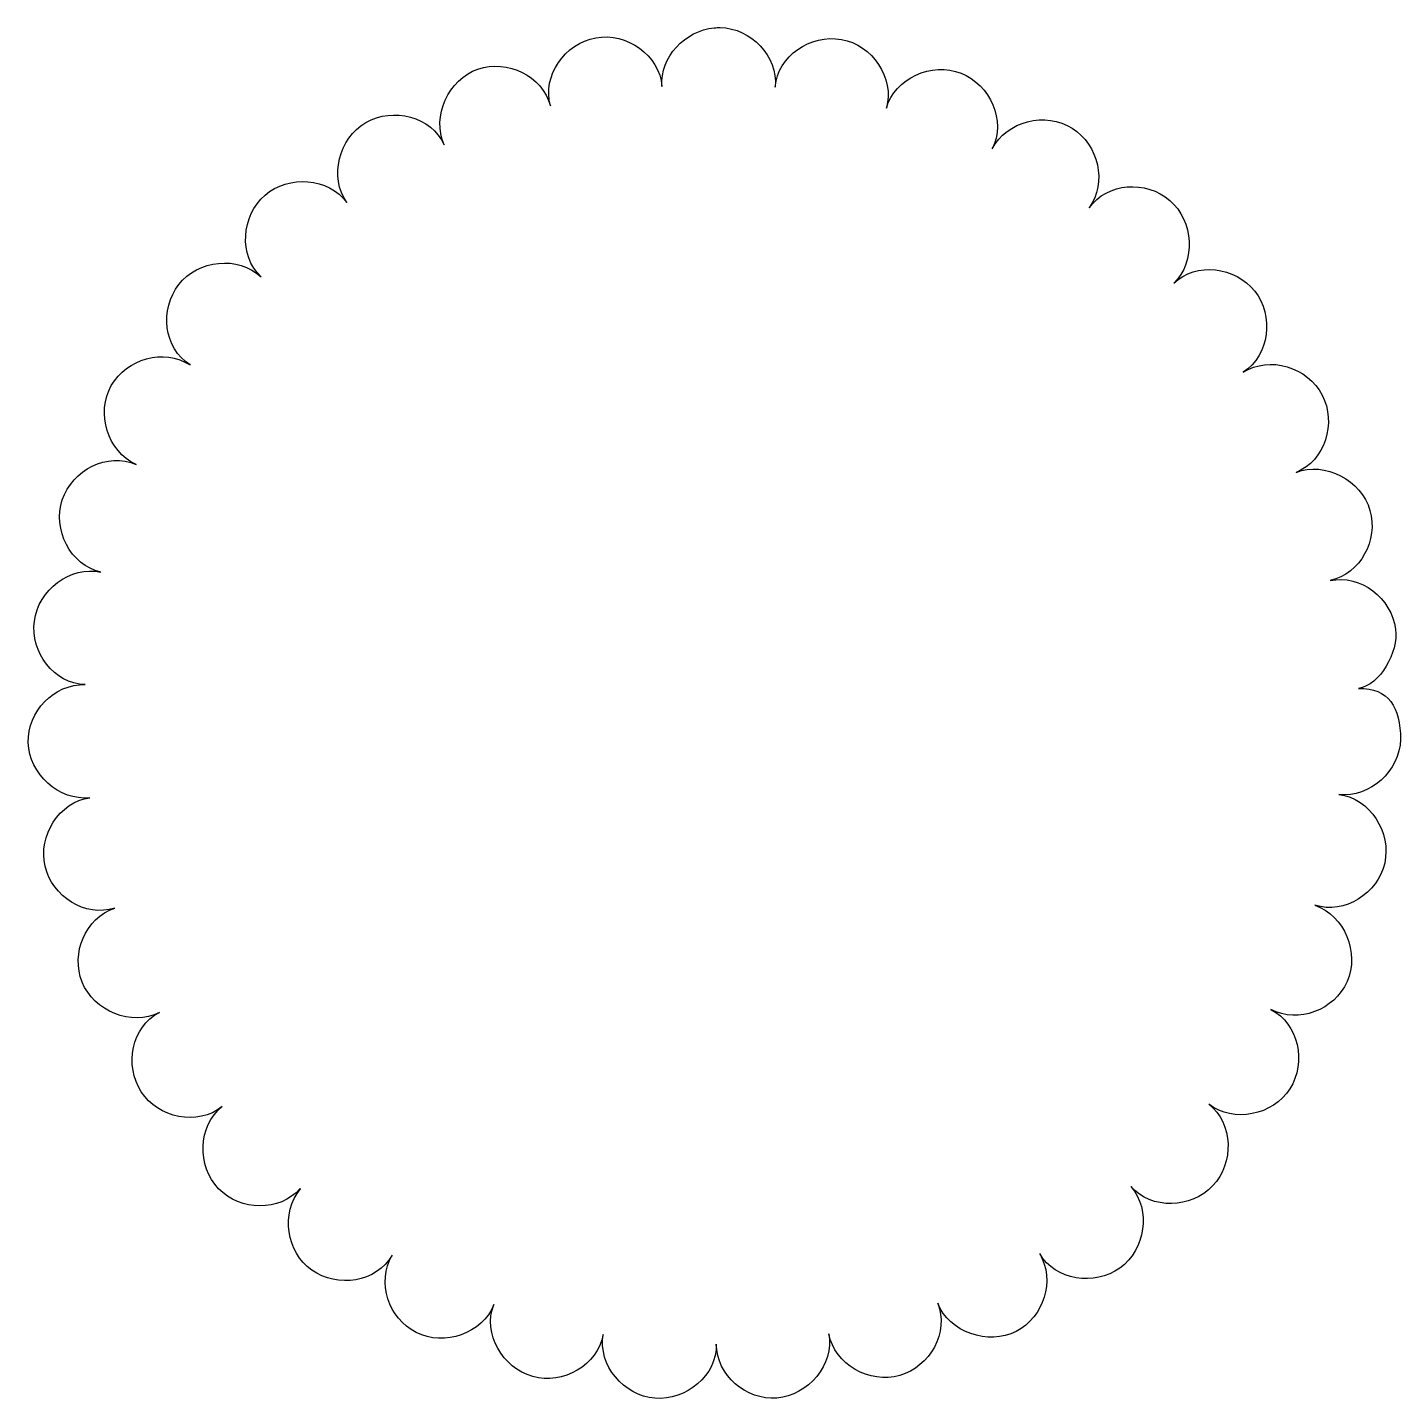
# Model space of a CAD drawing. Header units: centimetres. Extents: x -9 to 9, y -9 to 9.
import ezdxf

# ---------------------------------------------------------------- set-up
doc = ezdxf.new("R2010")
doc.units = ezdxf.units.CM
doc.header["$MEASUREMENT"] = 0
doc.layers.add('Camada 1', color=7, linetype='Continuous')

msp = doc.modelspace()

# ---------------------------------------------------------------- linework, layer by layer
at = {"layer": 'Camada 1'}
msp.add_open_spline([(-0.0014, 8.99864), (-0.38206, 8.96409), (-0.71876, 8.61399), (-0.68887, 8.22965), (-0.68887, 8.22965), (-0.7207, 8.63965), (-1.15385, 8.94159), (-1.55863, 8.86835), (-1.55863, 8.86835), (-1.96315, 8.79525), (-2.26583, 8.36913), (-2.15254, 7.97379), (-2.15254, 7.97379), (-2.26594, 8.36924), (-2.71716, 8.58918), (-3.10636, 8.45623), (-3.10636, 8.45623), (-3.49535, 8.32325), (-3.71898, 7.8352), (-3.54835, 7.46095), (-3.54835, 7.46095), (-3.71898, 7.8352), (-4.22362, 7.96091), (-4.57933, 7.75466), (-4.57933, 7.75466), (-4.93366, 7.54905), (-5.06466, 7.03862), (-4.82849, 6.70429), (-4.82849, 6.70429), (-5.06931, 7.03542), (-5.5947, 7.06997), (-5.90328, 6.80023), (-5.90328, 6.80023), (-6.21287, 6.52953), (-6.25475, 6.01003), (-5.95585, 5.72766), (-5.95585, 5.72766), (-6.25475, 6.01002), (-6.78408, 5.95216), (-7.03665, 5.6277), (-7.03665, 5.6277), (-7.28925, 5.30319), (-7.23615, 4.79156), (-6.88891, 4.57098), (-6.88891, 4.57098), (-7.23615, 4.79146), (-7.71925, 4.65684), (-7.92298, 4.29973), (-7.92298, 4.29973), (-8.12647, 3.94246), (-7.97251, 3.43137), (-7.59717, 3.26322), (-7.59717, 3.26322), (-7.97251, 3.43126), (-8.4359, 3.18967), (-8.56679, 2.79991), (-8.56679, 2.79991), (-8.69739, 2.40978), (-8.46172, 1.94033), (-8.06091, 1.84873), (-8.06091, 1.84873), (-8.46173, 1.94022), (-8.88305, 1.61367), (-8.93414, 1.20558), (-8.93414, 1.20558), (-8.98523, 0.79765), (-8.6771, 0.38159), (-8.26599, 0.37167), (-8.26599, 0.37167), (-8.67713, 0.38159), (-9.02468, 0.02134), (-9.01344, -0.38967), (-9.01344, -0.38967), (-9.00243, -0.79895), (-8.61045, -1.1617), (-8.20442, -1.11299), (-8.20442, -1.11299), (-8.60942, -1.16898), (-8.88572, -1.61406), (-8.79275, -2.01281), (-8.79275, -2.01281), (-8.69972, -2.41135), (-8.26676, -2.69102), (-7.87888, -2.56216), (-7.87888, -2.56216), (-8.26472, -2.69731), (-8.45726, -3.15432), (-8.30584, -3.53498), (-8.30584, -3.53498), (-8.15376, -3.91693), (-7.65661, -4.1214), (-7.29124, -3.93244), (-7.29124, -3.93244), (-7.6566, -4.12141), (-7.75318, -4.63144), (-7.52984, -4.97675), (-7.52984, -4.97675), (-7.30632, -5.32203), (-6.78835, -5.42649), (-6.46611, -5.17093), (-6.46611, -5.17093), (-6.78835, -5.4266), (-6.79806, -5.95206), (-6.51286, -6.24863), (-6.51286, -6.24863), (-6.22864, -6.54391), (-5.71175, -6.55605), (-5.44318, -6.24667), (-5.44318, -6.24667), (-5.44117, -6.24842), (-5.43942, -6.25037), (-5.43754, -6.25209), (-5.43754, -6.25209), (-5.70202, -6.5644), (-5.62434, -7.08336), (-5.28937, -7.31929), (-5.28937, -7.31929), (-4.95319, -7.5562), (-4.43889, -7.48039), (-4.2353, -7.12294), (-4.2353, -7.12294), (-4.4389, -7.48039), (-4.28287, -7.95169), (-3.91605, -8.13807), (-3.91605, -8.13807), (-3.5495, -8.32434), (-3.04785, -8.15294), (-2.89809, -7.7699), (-2.89809, -7.7699), (-3.04784, -8.15294), (-2.78294, -8.60389), (-2.38699, -8.71536), (-2.38699, -8.71536), (-1.99125, -8.82667), (-1.5318, -8.56677), (-1.46029, -8.16159), (-1.46029, -8.16159), (-1.53183, -8.56675), (-1.19105, -8.97008), (-0.78089, -9.00066), (-0.78089, -9.00066), (-0.37102, -9.03093), (0.03464, -8.70171), (0.02363, -8.29057), (0.02363, -8.29057), (0.03464, -8.70147), (0.41101, -9.02995), (0.82093, -8.99804), (0.82093, -8.99804), (1.23098, -8.96626), (1.57769, -8.55785), (1.50445, -8.15344), (1.50445, -8.15344), (1.57755, -8.55807), (2.03912, -8.81537), (2.43462, -8.70189), (2.43462, -8.70189), (2.82991, -8.58865), (3.08528, -8.13499), (2.93341, -7.75272), (2.93341, -7.75272), (3.08528, -8.13475), (3.59751, -8.31136), (3.96275, -8.12242), (3.96275, -8.12242), (4.32811, -7.93364), (4.47964, -7.45734), (4.27308, -7.10153), (4.27308, -7.10153), (4.47964, -7.45734), (4.99185, -7.53058), (5.32575, -7.29092), (5.32575, -7.29092), (5.65984, -7.0511), (5.7412, -6.52858), (5.47077, -6.21907), (5.47077, -6.21907), (5.74141, -6.52845), (6.26306, -6.51046), (6.54543, -6.21169), (6.54543, -6.21169), (6.82782, -5.91284), (6.81925, -5.39161), (6.49489, -5.1391), (6.49489, -5.1391), (6.81924, -5.39162), (7.33904, -5.28404), (7.55947, -4.93688), (7.55947, -4.93688), (7.77989, -4.58998), (7.6762, -4.08273), (7.30954, -3.89638), (7.30954, -3.89638), (7.6762, -4.08273), (8.14308, -3.90429), (8.3112, -3.52895), (8.3112, -3.52895), (8.47881, -3.15546), (8.2763, -2.65789), (7.88945, -2.52491), (7.88945, -2.52491), (8.27823, -2.6517), (8.71421, -2.37108), (8.80544, -1.97177), (8.80544, -1.97177), (8.89699, -1.57106), (8.61235, -1.12045), (8.20425, -1.06925), (8.20425, -1.06925), (8.61234, -1.12047), (9.00155, -0.75924), (9.01372, -0.3481), (9.01372, -0.3481), (9.01092, 0.07291), (8.8601, 0.33085), (8.46146, 0.32315), (8.46146, 0.32315), (8.74099, 0.36054), (8.98737, 0.79903), (8.94885, 1.09838), (8.94885, 1.09838), (8.89636, 1.50441), (8.48869, 1.82696), (8.09004, 1.73769), (8.09004, 1.73769), (8.48739, 1.83355), (8.72472, 2.26744), (8.61172, 2.66098), (8.61172, 2.66098), (8.49858, 3.05616), (8.02289, 3.31077), (7.64104, 3.15863), (7.64104, 3.15863), (8.02289, 3.31066), (8.17301, 3.81051), (7.98428, 4.17574), (7.98428, 4.17574), (7.79553, 4.5411), (7.29284, 4.69795), (6.94767, 4.47453), (6.94767, 4.47453), (7.29285, 4.69794), (7.3537, 5.21912), (7.09822, 5.54136), (7.09822, 5.54136), (6.84266, 5.86354), (6.33021, 5.92813), (6.03383, 5.64322), (6.03383, 5.64322), (6.33019, 5.92815), (6.29442, 6.46412), (5.98221, 6.73206), (5.98221, 6.73206), (5.67021, 6.99984), (5.16007, 6.96918), (4.92303, 6.63319), (4.92303, 6.63319), (5.16007, 6.96918), (5.04712, 7.45993), (4.70001, 7.68049), (4.70001, 7.68049), (4.35288, 7.90097), (3.83622, 7.77513), (3.64993, 7.40831), (3.64993, 7.40831), (3.8362, 7.77513), (3.62239, 8.25275), (3.23946, 8.40238), (3.23946, 8.40238), (2.85653, 8.55198), (2.37022, 8.33973), (2.25883, 7.9437), (2.25883, 7.9437), (2.37025, 8.33975), (2.07354, 8.7755), (1.6687, 8.84693), (1.6687, 8.84693), (1.26365, 8.91847), (0.83039, 8.6305), (0.80002, 8.22042), (0.80002, 8.22042), (0.83039, 8.63052), (0.48599, 8.99266), (0.07474, 9.00242), (0.07474, 9.00242), (0.04868, 9.00329), (0.024, 9.00097), (-0.0014, 8.99864)], degree=3, knots=[0, 0, 0, 0, 0.01369863, 0.01369863, 0.01369863, 0.01369863, 0.02739726, 0.02739726, 0.02739726, 0.02739726, 0.04109589, 0.04109589, 0.04109589, 0.04109589, 0.05479452, 0.05479452, 0.05479452, 0.05479452, 0.06849315, 0.06849315, 0.06849315, 0.06849315, 0.08219178, 0.08219178, 0.08219178, 0.08219178, 0.09589041, 0.09589041, 0.09589041, 0.09589041, 0.10958904, 0.10958904, 0.10958904, 0.10958904, 0.12328767, 0.12328767, 0.12328767, 0.12328767, 0.1369863, 0.1369863, 0.1369863, 0.1369863, 0.15068493, 0.15068493, 0.15068493, 0.15068493, 0.16438356, 0.16438356, 0.16438356, 0.16438356, 0.17808219, 0.17808219, 0.17808219, 0.17808219, 0.19178082, 0.19178082, 0.19178082, 0.19178082, 0.20547945, 0.20547945, 0.20547945, 0.20547945, 0.21917808, 0.21917808, 0.21917808, 0.21917808, 0.23287671, 0.23287671, 0.23287671, 0.23287671, 0.24657534, 0.24657534, 0.24657534, 0.24657534, 0.26027397, 0.26027397, 0.26027397, 0.26027397, 0.2739726, 0.2739726, 0.2739726, 0.2739726, 0.28767123, 0.28767123, 0.28767123, 0.28767123, 0.30136986, 0.30136986, 0.30136986, 0.30136986, 0.31506849, 0.31506849, 0.31506849, 0.31506849, 0.32876712, 0.32876712, 0.32876712, 0.32876712, 0.34246575, 0.34246575, 0.34246575, 0.34246575, 0.35616438, 0.35616438, 0.35616438, 0.35616438, 0.36986301, 0.36986301, 0.36986301, 0.36986301, 0.38356164, 0.38356164, 0.38356164, 0.38356164, 0.39726027, 0.39726027, 0.39726027, 0.39726027, 0.4109589, 0.4109589, 0.4109589, 0.4109589, 0.42465753, 0.42465753, 0.42465753, 0.42465753, 0.43835616, 0.43835616, 0.43835616, 0.43835616, 0.45205479, 0.45205479, 0.45205479, 0.45205479, 0.46575342, 0.46575342, 0.46575342, 0.46575342, 0.47945205, 0.47945205, 0.47945205, 0.47945205, 0.49315068, 0.49315068, 0.49315068, 0.49315068, 0.50684932, 0.50684932, 0.50684932, 0.50684932, 0.52054795, 0.52054795, 0.52054795, 0.52054795, 0.53424658, 0.53424658, 0.53424658, 0.53424658, 0.54794521, 0.54794521, 0.54794521, 0.54794521, 0.56164384, 0.56164384, 0.56164384, 0.56164384, 0.57534247, 0.57534247, 0.57534247, 0.57534247, 0.5890411, 0.5890411, 0.5890411, 0.5890411, 0.60273973, 0.60273973, 0.60273973, 0.60273973, 0.61643836, 0.61643836, 0.61643836, 0.61643836, 0.63013699, 0.63013699, 0.63013699, 0.63013699, 0.64383562, 0.64383562, 0.64383562, 0.64383562, 0.65753425, 0.65753425, 0.65753425, 0.65753425, 0.67123288, 0.67123288, 0.67123288, 0.67123288, 0.68493151, 0.68493151, 0.68493151, 0.68493151, 0.69863014, 0.69863014, 0.69863014, 0.69863014, 0.71232877, 0.71232877, 0.71232877, 0.71232877, 0.7260274, 0.7260274, 0.7260274, 0.7260274, 0.73972603, 0.73972603, 0.73972603, 0.73972603, 0.75342466, 0.75342466, 0.75342466, 0.75342466, 0.76712329, 0.76712329, 0.76712329, 0.76712329, 0.78082192, 0.78082192, 0.78082192, 0.78082192, 0.79452055, 0.79452055, 0.79452055, 0.79452055, 0.80821918, 0.80821918, 0.80821918, 0.80821918, 0.82191781, 0.82191781, 0.82191781, 0.82191781, 0.83561644, 0.83561644, 0.83561644, 0.83561644, 0.84931507, 0.84931507, 0.84931507, 0.84931507, 0.8630137, 0.8630137, 0.8630137, 0.8630137, 0.87671233, 0.87671233, 0.87671233, 0.87671233, 0.89041096, 0.89041096, 0.89041096, 0.89041096, 0.90410959, 0.90410959, 0.90410959, 0.90410959, 0.91780822, 0.91780822, 0.91780822, 0.91780822, 0.93150685, 0.93150685, 0.93150685, 0.93150685, 0.94520548, 0.94520548, 0.94520548, 0.94520548, 0.95890411, 0.95890411, 0.95890411, 0.95890411, 0.97260274, 0.97260274, 0.97260274, 0.97260274, 1, 1, 1, 1], dxfattribs=at)

doc.saveas('drawing.dxf')
